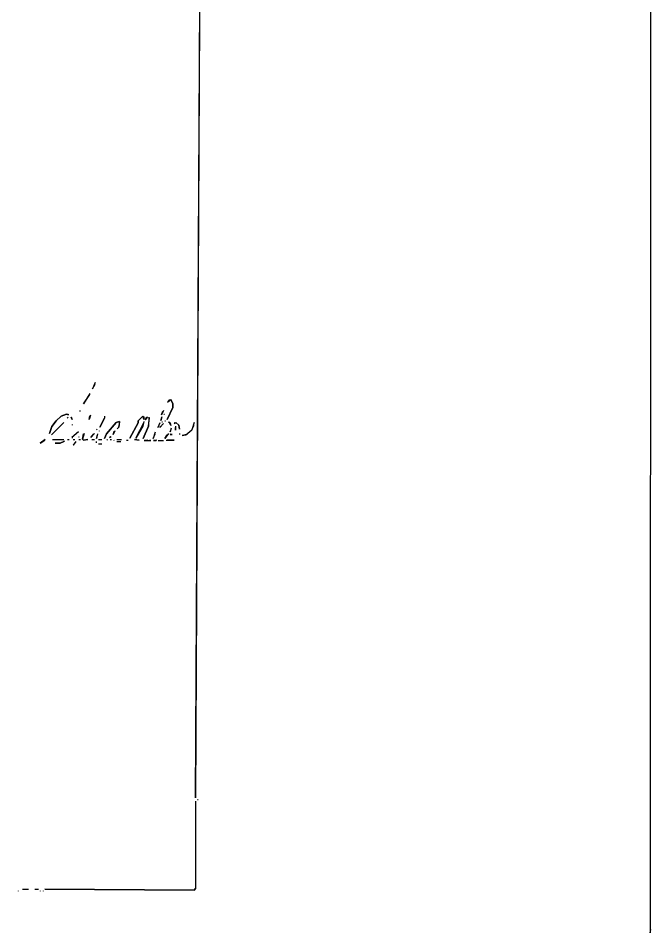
# Model space of a CAD drawing. Extents: x 0 to 16407, y 159 to 1115.
# Drawn here: x 1179.5 to 1484.5, y 204.2 to 645.1 of the extents above; entities that cross this region are included whole.
import ezdxf

# ---------------------------------------------------------------- set-up
doc = ezdxf.new("R2010")
doc.units = 0
doc.layers.add('RASTER_VECTOR_LINEWORK', color=5, linetype='CONTINUOUS')

msp = doc.modelspace()

# ---------------------------------------------------------------- linework, layer by layer
at = {"layer": 'RASTER_VECTOR_LINEWORK'}
for points in [[(1484.5, 1087), (1484.25, 204.25), (1484.5, 205.75)], [(1268.75, 1020.75), (1265, 269.25), (1268.75, 978.25)], [(1216.5, 469.5), (1215.25, 466.5), (1216.5, 468.75)], [(1214, 464.25), (1211, 459.25), (1214, 463.75)], [(1252.5, 461.25), (1251.5, 460), (1253, 461.25), (1254, 459.25), (1254, 457.5), (1251.25, 451.75), (1254, 457.5), (1254, 459.25), (1253, 461.25)], [(1202.75, 454.25), (1200.25, 453.25), (1197.75, 451), (1195.75, 448.25), (1194.5, 445), (1195.75, 448.25), (1197.75, 451), (1200.25, 453.25), (1202.75, 454.25), (1203.75, 454), (1203.25, 454.25)], [(1209.25, 456), (1209.25, 455.5)], [(1249.5, 456), (1248.5, 454), (1249.25, 455.75)], [(1249.75, 454.25), (1250, 454.25)], [(1201.5, 450.25), (1195.5, 444.25), (1201.25, 450)], [(1203.5, 452.75), (1203, 452.25)], [(1205, 453), (1205.5, 451.75), (1205, 452.75)], [(1214.25, 453.75), (1213.75, 451.75), (1214, 453.5)], [(1221, 453.25), (1221, 452.25), (1218.75, 448), (1221, 452.25)], [(1228.25, 450.75), (1226.75, 450.25), (1222, 444.75), (1221, 442.5), (1222, 444.75), (1226.75, 450.25), (1228.25, 450.75), (1228, 448), (1227.25, 447.25), (1228, 448), (1228.5, 450.5)], [(1239.5, 453.25), (1237.25, 451), (1237.25, 450), (1233.25, 442.75), (1237.25, 450), (1237.25, 451), (1239.5, 453.25), (1240, 453), (1240, 451.75), (1239.75, 453.25)], [(1240, 450.75), (1239.5, 448.5), (1236.25, 442.75), (1240, 450)], [(1242.5, 452.75), (1242.25, 448.5), (1239.75, 442.5), (1242.25, 448.5), (1242.75, 452.5)], [(1241.75, 453), (1240.75, 451.5), (1241.5, 452.75)], [(1247.75, 450), (1246.75, 447.75), (1247.75, 449.75)], [(1249.5, 449.75), (1247.75, 447.75), (1248.25, 448.5)], [(1248.75, 453), (1248.25, 451.25), (1248.75, 452.75)], [(1248.75, 450.5), (1249, 450.5)], [(1250.25, 451), (1250.5, 451)], [(1251.75, 450.5), (1252.75, 450), (1253, 448.75), (1252.25, 450.5)], [(1255, 450.25), (1254.75, 449.75), (1255.5, 450.25), (1257, 449), (1257.25, 447), (1257, 449), (1255.5, 450.25)], [(1264.25, 450.25), (1263.25, 446.75), (1260.75, 444.5), (1258.5, 444), (1260.25, 444.25), (1263.25, 446.75), (1264.25, 449)], [(1208.5, 445.75), (1205.25, 443), (1205.75, 443)], [(1205.5, 449.25), (1205.5, 449)], [(1217.5, 447), (1217.25, 446.75)], [(1218.5, 446.25), (1218.5, 446)], [(1226, 446.25), (1225.25, 444.5), (1225.75, 446)], [(1245.5, 445.5), (1244.5, 442.5), (1245.5, 444.75)], [(1253.25, 447.5), (1252.75, 445.75), (1253.25, 447)], [(1255.25, 448.5), (1255.25, 446.5), (1255.25, 447.75)], [(1192.5, 442), (1190, 440.25), (1192.25, 441.75)], [(1196, 442), (1201.5, 442)], [(1201.75, 441.25), (1199.75, 440.25), (1197.25, 440.25), (1199.75, 440.25), (1201.5, 441)], [(1203.25, 442), (1204, 442)], [(1206, 442), (1206.75, 442)], [(1207.25, 441), (1206, 439.25), (1207.25, 440.75)], [(1208.75, 443.25), (1208.5, 443)], [(1208.75, 442), (1209.5, 442)], [(1211.25, 445), (1210.5, 442.25), (1211, 441.75), (1213, 442), (1211, 441.75), (1210.5, 442.25), (1211, 444.75)], [(1216.25, 445), (1214.5, 443), (1216, 444.75)], [(1215, 442), (1216.25, 442)], [(1217, 441), (1217, 440.5)], [(1217.75, 444.75), (1217.25, 442.5), (1217.75, 444.25)], [(1218.25, 442), (1219.75, 442)], [(1222.5, 442), (1222.25, 441.75)], [(1224, 443.5), (1223.5, 443), (1224.25, 443.5)], [(1223.75, 442), (1224.5, 442)], [(1225.5, 441.75), (1225.75, 441.5)], [(1227, 442), (1229.25, 442)], [(1227, 441), (1229, 441)], [(1231.75, 441.75), (1232.5, 441.75)], [(1235.5, 442), (1237.75, 441.75), (1235.75, 442)], [(1242, 441.75), (1240.25, 441.5), (1243.5, 441.5), (1243, 441.75)], [(1246.25, 441.75), (1244.75, 441.5), (1246, 441.5)], [(1247, 441.5), (1249.5, 441.5)], [(1252, 445), (1250.25, 442.5), (1251.25, 444.25)], [(1250.75, 441.75), (1254.75, 441.75), (1251.25, 441.75)], [(1252.75, 444.75), (1253, 444.25), (1253.75, 444.5), (1252.75, 444.5)], [(1257.25, 445), (1257.25, 444.5)], [(1218.25, 440), (1219.75, 440)], [(1265, 267.75), (1265, 225.5), (1264.25, 224.75), (1192.25, 225.25), (1264.25, 224.75), (1265, 225.5)], [(1266, 268.5), (1266.25, 268.5)], [(1181.5, 225.25), (1184.5, 225.25)], [(1187.5, 225.25), (1189.25, 225.25)], [(1179.5, 224.5), (1179.5, 224.25)], [(1190, 224.5), (1190, 224.25)], [(1191.5, 224.5), (1191.5, 224.25)]]:
    msp.add_lwpolyline(points, dxfattribs=at)

doc.saveas('drawing.dxf')
